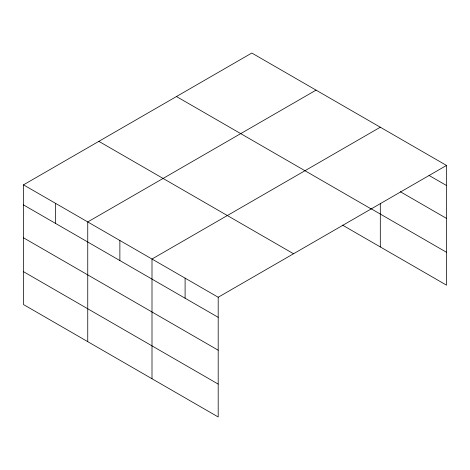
<?xml version="1.0" encoding="UTF-8"?>
<svg xmlns="http://www.w3.org/2000/svg" width="470" height="470" viewBox="0 0 470 470"><rect width="100%" height="100%" fill="white"/><g stroke="black" fill="none" stroke-linecap="round" stroke-linejoin="round"><path stroke-width="0.7" d="M23.5 184.845L218.192 297.252L218.192 416.966L23.5 304.56L23.5 184.845L251.808 53.034L446.5 165.44L446.5 285.155L342.512 225.118M316.057 90.128L87.749 221.94L87.749 341.655M380.306 127.217L151.998 259.029L151.998 378.75M218.192 297.252L446.5 165.44M429.016 175.416L446.5 185.509M400.287 191.713L446.5 218.391M370.853 208.598L446.5 252.273M176.467 96.532L371.159 208.933M98.841 141.347L293.533 253.753M23.5 204.914L218.192 317.321M23.5 237.797L218.192 350.203M23.5 271.678L218.192 384.084M380.306 203.24L380.306 246.938M185.098 278.14L185.098 298.209M119.873 240.487L119.873 260.556M55.625 203.393L55.625 223.462"/></g></svg>
